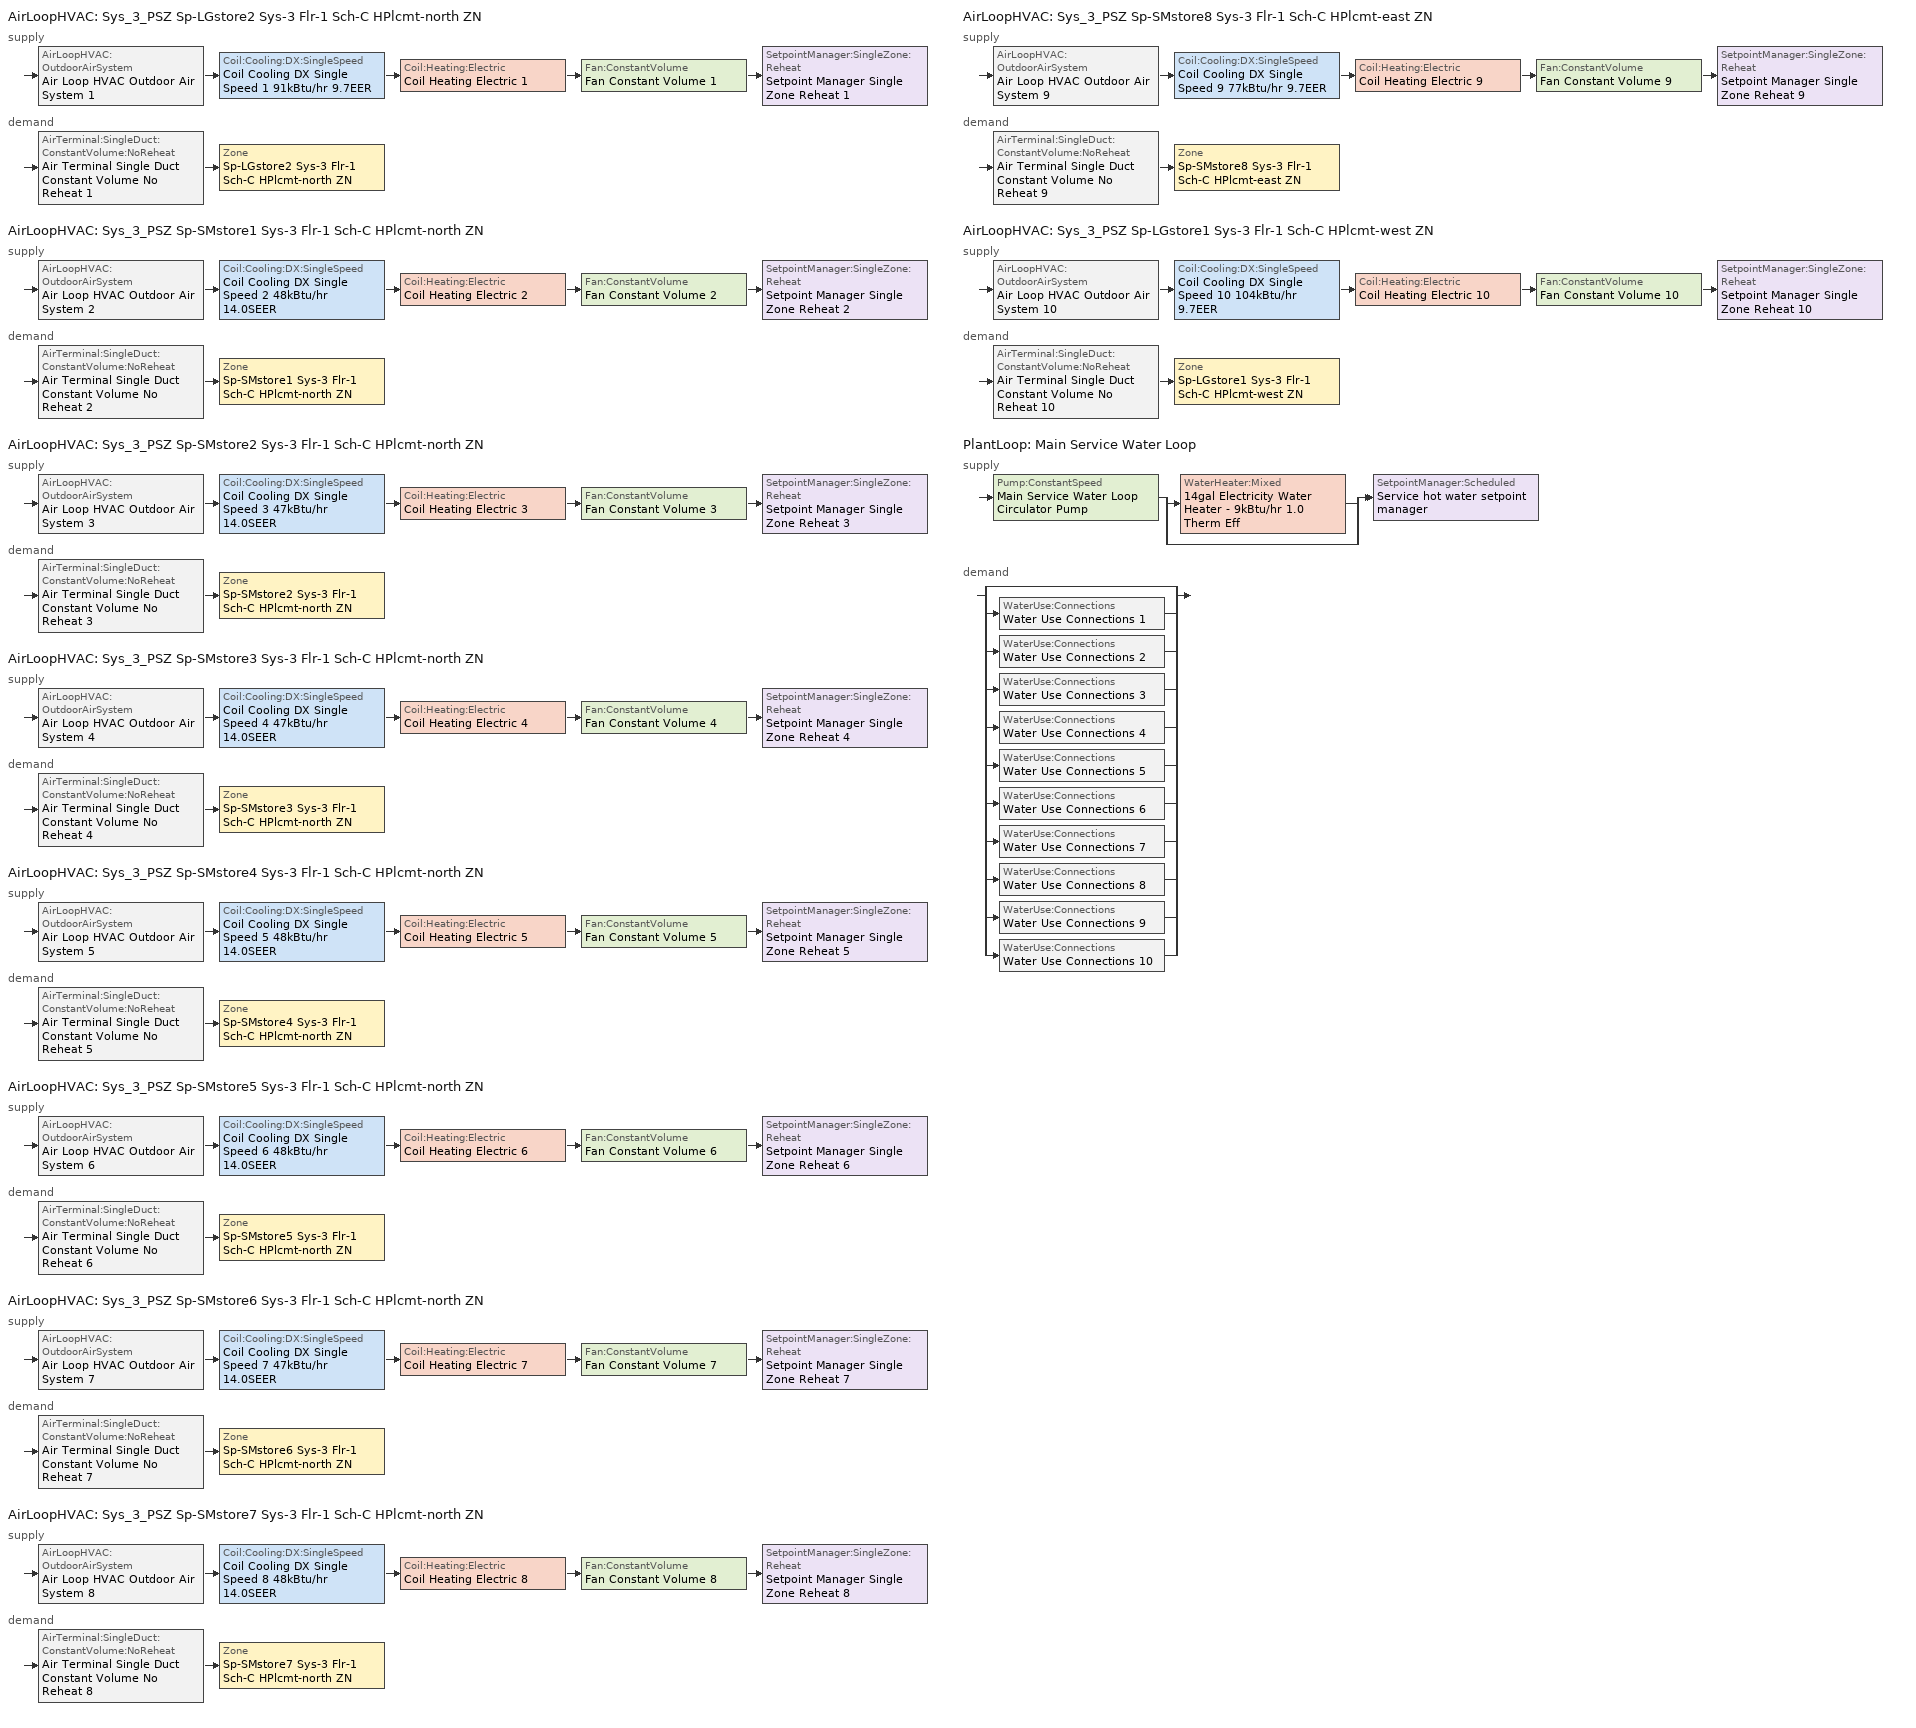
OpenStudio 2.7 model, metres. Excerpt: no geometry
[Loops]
AirLoopHVAC 'Sys_3_PSZ Sp-LGstore2 Sys-3 Flr-1 Sch-C HPlcmt-north ZN'
 supply: AirLoopHVAC:OutdoorAirSystem 'Air Loop HVAC Outdoor Air System 1' > Coil:Cooling:DX:SingleSpeed 'Coil Cooling DX Single Speed 1 91kBtu/hr 9.7EER' > Coil:Heating:Electric 'Coil Heating Electric 1' > Fan:ConstantVolume 'Fan Constant Volume 1' > SetpointManager:SingleZone:Reheat 'Setpoint Manager Single Zone Reheat 1'
 demand: AirTerminal:SingleDuct:ConstantVolume:NoReheat 'Air Terminal Single Duct Constant Volume No Reheat 1' > Zone 'Sp-LGstore2 Sys-3 Flr-1 Sch-C HPlcmt-north ZN'
AirLoopHVAC 'Sys_3_PSZ Sp-SMstore1 Sys-3 Flr-1 Sch-C HPlcmt-north ZN'
 supply: AirLoopHVAC:OutdoorAirSystem 'Air Loop HVAC Outdoor Air System 2' > Coil:Cooling:DX:SingleSpeed 'Coil Cooling DX Single Speed 2 48kBtu/hr 14.0SEER' > Coil:Heating:Electric 'Coil Heating Electric 2' > Fan:ConstantVolume 'Fan Constant Volume 2' > SetpointManager:SingleZone:Reheat 'Setpoint Manager Single Zone Reheat 2'
 demand: AirTerminal:SingleDuct:ConstantVolume:NoReheat 'Air Terminal Single Duct Constant Volume No Reheat 2' > Zone 'Sp-SMstore1 Sys-3 Flr-1 Sch-C HPlcmt-north ZN'
AirLoopHVAC 'Sys_3_PSZ Sp-SMstore2 Sys-3 Flr-1 Sch-C HPlcmt-north ZN'
 supply: AirLoopHVAC:OutdoorAirSystem 'Air Loop HVAC Outdoor Air System 3' > Coil:Cooling:DX:SingleSpeed 'Coil Cooling DX Single Speed 3 47kBtu/hr 14.0SEER' > Coil:Heating:Electric 'Coil Heating Electric 3' > Fan:ConstantVolume 'Fan Constant Volume 3' > SetpointManager:SingleZone:Reheat 'Setpoint Manager Single Zone Reheat 3'
 demand: AirTerminal:SingleDuct:ConstantVolume:NoReheat 'Air Terminal Single Duct Constant Volume No Reheat 3' > Zone 'Sp-SMstore2 Sys-3 Flr-1 Sch-C HPlcmt-north ZN'
AirLoopHVAC 'Sys_3_PSZ Sp-SMstore3 Sys-3 Flr-1 Sch-C HPlcmt-north ZN'
 supply: AirLoopHVAC:OutdoorAirSystem 'Air Loop HVAC Outdoor Air System 4' > Coil:Cooling:DX:SingleSpeed 'Coil Cooling DX Single Speed 4 47kBtu/hr 14.0SEER' > Coil:Heating:Electric 'Coil Heating Electric 4' > Fan:ConstantVolume 'Fan Constant Volume 4' > SetpointManager:SingleZone:Reheat 'Setpoint Manager Single Zone Reheat 4'
 demand: AirTerminal:SingleDuct:ConstantVolume:NoReheat 'Air Terminal Single Duct Constant Volume No Reheat 4' > Zone 'Sp-SMstore3 Sys-3 Flr-1 Sch-C HPlcmt-north ZN'
AirLoopHVAC 'Sys_3_PSZ Sp-SMstore4 Sys-3 Flr-1 Sch-C HPlcmt-north ZN'
 supply: AirLoopHVAC:OutdoorAirSystem 'Air Loop HVAC Outdoor Air System 5' > Coil:Cooling:DX:SingleSpeed 'Coil Cooling DX Single Speed 5 48kBtu/hr 14.0SEER' > Coil:Heating:Electric 'Coil Heating Electric 5' > Fan:ConstantVolume 'Fan Constant Volume 5' > SetpointManager:SingleZone:Reheat 'Setpoint Manager Single Zone Reheat 5'
 demand: AirTerminal:SingleDuct:ConstantVolume:NoReheat 'Air Terminal Single Duct Constant Volume No Reheat 5' > Zone 'Sp-SMstore4 Sys-3 Flr-1 Sch-C HPlcmt-north ZN'
AirLoopHVAC 'Sys_3_PSZ Sp-SMstore5 Sys-3 Flr-1 Sch-C HPlcmt-north ZN'
 supply: AirLoopHVAC:OutdoorAirSystem 'Air Loop HVAC Outdoor Air System 6' > Coil:Cooling:DX:SingleSpeed 'Coil Cooling DX Single Speed 6 48kBtu/hr 14.0SEER' > Coil:Heating:Electric 'Coil Heating Electric 6' > Fan:ConstantVolume 'Fan Constant Volume 6' > SetpointManager:SingleZone:Reheat 'Setpoint Manager Single Zone Reheat 6'
 demand: AirTerminal:SingleDuct:ConstantVolume:NoReheat 'Air Terminal Single Duct Constant Volume No Reheat 6' > Zone 'Sp-SMstore5 Sys-3 Flr-1 Sch-C HPlcmt-north ZN'
AirLoopHVAC 'Sys_3_PSZ Sp-SMstore6 Sys-3 Flr-1 Sch-C HPlcmt-north ZN'
 supply: AirLoopHVAC:OutdoorAirSystem 'Air Loop HVAC Outdoor Air System 7' > Coil:Cooling:DX:SingleSpeed 'Coil Cooling DX Single Speed 7 47kBtu/hr 14.0SEER' > Coil:Heating:Electric 'Coil Heating Electric 7' > Fan:ConstantVolume 'Fan Constant Volume 7' > SetpointManager:SingleZone:Reheat 'Setpoint Manager Single Zone Reheat 7'
 demand: AirTerminal:SingleDuct:ConstantVolume:NoReheat 'Air Terminal Single Duct Constant Volume No Reheat 7' > Zone 'Sp-SMstore6 Sys-3 Flr-1 Sch-C HPlcmt-north ZN'
AirLoopHVAC 'Sys_3_PSZ Sp-SMstore7 Sys-3 Flr-1 Sch-C HPlcmt-north ZN'
 supply: AirLoopHVAC:OutdoorAirSystem 'Air Loop HVAC Outdoor Air System 8' > Coil:Cooling:DX:SingleSpeed 'Coil Cooling DX Single Speed 8 48kBtu/hr 14.0SEER' > Coil:Heating:Electric 'Coil Heating Electric 8' > Fan:ConstantVolume 'Fan Constant Volume 8' > SetpointManager:SingleZone:Reheat 'Setpoint Manager Single Zone Reheat 8'
 demand: AirTerminal:SingleDuct:ConstantVolume:NoReheat 'Air Terminal Single Duct Constant Volume No Reheat 8' > Zone 'Sp-SMstore7 Sys-3 Flr-1 Sch-C HPlcmt-north ZN'
AirLoopHVAC 'Sys_3_PSZ Sp-SMstore8 Sys-3 Flr-1 Sch-C HPlcmt-east ZN'
 supply: AirLoopHVAC:OutdoorAirSystem 'Air Loop HVAC Outdoor Air System 9' > Coil:Cooling:DX:SingleSpeed 'Coil Cooling DX Single Speed 9 77kBtu/hr 9.7EER' > Coil:Heating:Electric 'Coil Heating Electric 9' > Fan:ConstantVolume 'Fan Constant Volume 9' > SetpointManager:SingleZone:Reheat 'Setpoint Manager Single Zone Reheat 9'
 demand: AirTerminal:SingleDuct:ConstantVolume:NoReheat 'Air Terminal Single Duct Constant Volume No Reheat 9' > Zone 'Sp-SMstore8 Sys-3 Flr-1 Sch-C HPlcmt-east ZN'
AirLoopHVAC 'Sys_3_PSZ Sp-LGstore1 Sys-3 Flr-1 Sch-C HPlcmt-west ZN'
 supply: AirLoopHVAC:OutdoorAirSystem 'Air Loop HVAC Outdoor Air System 10' > Coil:Cooling:DX:SingleSpeed 'Coil Cooling DX Single Speed 10 104kBtu/hr 9.7EER' > Coil:Heating:Electric 'Coil Heating Electric 10' > Fan:ConstantVolume 'Fan Constant Volume 10' > SetpointManager:SingleZone:Reheat 'Setpoint Manager Single Zone Reheat 10'
 demand: AirTerminal:SingleDuct:ConstantVolume:NoReheat 'Air Terminal Single Duct Constant Volume No Reheat 10' > Zone 'Sp-LGstore1 Sys-3 Flr-1 Sch-C HPlcmt-west ZN'
PlantLoop 'Main Service Water Loop'
 supply: Pump:ConstantSpeed 'Main Service Water Loop Circulator Pump' > split
  | WaterHeater:Mixed '14gal Electricity Water Heater - 9kBtu/hr 1.0 Therm Eff'
  | bypass
  join > SetpointManager:Scheduled 'Service hot water setpoint manager'
 demand: split
  | bypass
  | WaterUse:Connections 'Water Use Connections 1'
  | WaterUse:Connections 'Water Use Connections 2'
  | WaterUse:Connections 'Water Use Connections 3'
  | WaterUse:Connections 'Water Use Connections 4'
  | WaterUse:Connections 'Water Use Connections 5'
  | WaterUse:Connections 'Water Use Connections 6'
  | WaterUse:Connections 'Water Use Connections 7'
  | WaterUse:Connections 'Water Use Connections 8'
  | WaterUse:Connections 'Water Use Connections 9'
  | WaterUse:Connections 'Water Use Connections 10'
[Sizing:Zone] Zone Cooling Design Supply Air Temperature Input Method=SupplyAirTemperature; Zone Cooling Design Supply Air Temperature {C}=13; Zone Cooling Design Supply Air Temperature Difference {deltaC}=11.11; Zone Heating Design Supply Air Temperature Input Method=SupplyAirTemperature; Zone Heating Design Supply Air Temperature {C}=43; Zone Heating Design Supply Air Temperature Difference {deltaC}=11.11; Zone Cooling Design Supply Air Humidity Ratio {kg-H2O/kg-air}=0.0085; Zone Heating Design Supply Air Humidity Ratio {kg-H2O/kg-air}=0.008; Zone Heating Sizing Factor=1.3; Zone Cooling Sizing Factor=1.1; Cooling Design Air Flow Method=DesignDay; Heating Design Air Flow Method=DesignDay; Account for Dedicated Outdoor Air System=No; Dedicated Outdoor Air System Control Strategy=NeutralSupplyAir; Dedicated Outdoor Air Low Setpoint Temperature for Design {C}=autosize; Dedicated Outdoor Air High Setpoint Temperature for Design {C}=autosize
Sp-LGstore2 Sys-3 Flr-1 Sch-C HPlcmt-north ZN; Sp-SMstore1 Sys-3 Flr-1 Sch-C HPlcmt-north ZN; Sp-SMstore2 Sys-3 Flr-1 Sch-C HPlcmt-north ZN; Sp-SMstore3 Sys-3 Flr-1 Sch-C HPlcmt-north ZN; Sp-SMstore4 Sys-3 Flr-1 Sch-C HPlcmt-north ZN; Sp-SMstore5 Sys-3 Flr-1 Sch-C HPlcmt-north ZN; Sp-SMstore6 Sys-3 Flr-1 Sch-C HPlcmt-north ZN; Sp-SMstore7 Sys-3 Flr-1 Sch-C HPlcmt-north ZN; Sp-SMstore8 Sys-3 Flr-1 Sch-C HPlcmt-east ZN; Sp-LGstore1 Sys-3 Flr-1 Sch-C HPlcmt-west ZN
[Zone equipment]
Sp-LGstore2 Sys-3 Flr-1 Sch-C HPlcmt-north ZN: Air Terminal Single Duct Constant Volume No Reheat 1, Zone HVAC Baseboard Convective Electric 1
Sp-SMstore1 Sys-3 Flr-1 Sch-C HPlcmt-north ZN: Air Terminal Single Duct Constant Volume No Reheat 2, Zone HVAC Baseboard Convective Electric 2
Sp-SMstore2 Sys-3 Flr-1 Sch-C HPlcmt-north ZN: Air Terminal Single Duct Constant Volume No Reheat 3, Zone HVAC Baseboard Convective Electric 3
Sp-SMstore3 Sys-3 Flr-1 Sch-C HPlcmt-north ZN: Air Terminal Single Duct Constant Volume No Reheat 4, Zone HVAC Baseboard Convective Electric 4
Sp-SMstore4 Sys-3 Flr-1 Sch-C HPlcmt-north ZN: Air Terminal Single Duct Constant Volume No Reheat 5, Zone HVAC Baseboard Convective Electric 5
Sp-SMstore5 Sys-3 Flr-1 Sch-C HPlcmt-north ZN: Air Terminal Single Duct Constant Volume No Reheat 6, Zone HVAC Baseboard Convective Electric 6
Sp-SMstore6 Sys-3 Flr-1 Sch-C HPlcmt-north ZN: Air Terminal Single Duct Constant Volume No Reheat 7, Zone HVAC Baseboard Convective Electric 7
Sp-SMstore7 Sys-3 Flr-1 Sch-C HPlcmt-north ZN: Air Terminal Single Duct Constant Volume No Reheat 8, Zone HVAC Baseboard Convective Electric 8
Sp-SMstore8 Sys-3 Flr-1 Sch-C HPlcmt-east ZN: Air Terminal Single Duct Constant Volume No Reheat 9, Zone HVAC Baseboard Convective Electric 9
Sp-LGstore1 Sys-3 Flr-1 Sch-C HPlcmt-west ZN: Air Terminal Single Duct Constant Volume No Reheat 10, Zone HVAC Baseboard Convective Electric 10
[AirLoopHVAC] Design Supply Air Flow Rate {m3/s}=AutoSize
Name | Availability Schedule
Sys_3_PSZ Sp-LGstore2 Sys-3 Flr-1 Sch-C HPlcmt-north ZN | Sys_3_PSZ Sp-LGstore2 Sys-3 Flr-1 Sch-C HPlcmt-north ZN Occ Sch
Sys_3_PSZ Sp-SMstore1 Sys-3 Flr-1 Sch-C HPlcmt-north ZN | Sys_3_PSZ Sp-SMstore1 Sys-3 Flr-1 Sch-C HPlcmt-north ZN Occ Sch
Sys_3_PSZ Sp-SMstore2 Sys-3 Flr-1 Sch-C HPlcmt-north ZN | Sys_3_PSZ Sp-SMstore2 Sys-3 Flr-1 Sch-C HPlcmt-north ZN Occ Sch
Sys_3_PSZ Sp-SMstore3 Sys-3 Flr-1 Sch-C HPlcmt-north ZN | Sys_3_PSZ Sp-SMstore3 Sys-3 Flr-1 Sch-C HPlcmt-north ZN Occ Sch
Sys_3_PSZ Sp-SMstore4 Sys-3 Flr-1 Sch-C HPlcmt-north ZN | Sys_3_PSZ Sp-SMstore4 Sys-3 Flr-1 Sch-C HPlcmt-north ZN Occ Sch
Sys_3_PSZ Sp-SMstore5 Sys-3 Flr-1 Sch-C HPlcmt-north ZN | Sys_3_PSZ Sp-SMstore5 Sys-3 Flr-1 Sch-C HPlcmt-north ZN Occ Sch
Sys_3_PSZ Sp-SMstore6 Sys-3 Flr-1 Sch-C HPlcmt-north ZN | Sys_3_PSZ Sp-SMstore6 Sys-3 Flr-1 Sch-C HPlcmt-north ZN Occ Sch
Sys_3_PSZ Sp-SMstore7 Sys-3 Flr-1 Sch-C HPlcmt-north ZN | Sys_3_PSZ Sp-SMstore7 Sys-3 Flr-1 Sch-C HPlcmt-north ZN Occ Sch
Sys_3_PSZ Sp-SMstore8 Sys-3 Flr-1 Sch-C HPlcmt-east ZN | Sys_3_PSZ Sp-SMstore8 Sys-3 Flr-1 Sch-C HPlcmt-east ZN Occ Sch
Sys_3_PSZ Sp-LGstore1 Sys-3 Flr-1 Sch-C HPlcmt-west ZN | Sys_3_PSZ Sp-LGstore1 Sys-3 Flr-1 Sch-C HPlcmt-west ZN Occ Sch
[Sizing:System] Type of Load to Size On=Sensible; Design Outdoor Air Flow Rate {m3/s}=Autosize; Central Heating Maximum System Air Flow Ratio=1; Preheat Design Temperature {C}=7; Preheat Design Humidity Ratio {kg-H2O/kg-Air}=0.008; Precool Design Temperature {C}=13; Precool Design Humidity Ratio {kg-H2O/kg-Air}=0.008; Central Cooling Design Supply Air Temperature {C}=13; Central Heating Design Supply Air Temperature {C}=43; Sizing Option=NonCoincident; 100% Outdoor Air in Cooling=No; 100% Outdoor Air in Heating=No; Central Cooling Design Supply Air Humidity Ratio {kg-H2O/kg-Air}=0.0085; Central Heating Design Supply Air Humidity Ratio {kg-H2O/kg-Air}=0.008; Cooling Design Air Flow Method=DesignDay; Cooling Design Air Flow Rate {m3/s}=0; Heating Design Air Flow Method=DesignDay; Heating Design Air Flow Rate {m3/s}=0; System Outdoor Air Method=ZoneSum; Zone Maximum Outdoor Air Fraction=1; Cooling Supply Air Flow Rate Per Floor Area {m3/s-m2}=0.00996765; Cooling Fraction of Autosized Cooling Supply Air Flow Rate=1; Cooling Supply Air Flow Rate Per Unit Cooling Capacity {m3/s-W}=3.94755e-05; Heating Supply Air Flow Rate Per Floor Area {m3/s-m2}=0.00996765; Heating Fraction of Autosized Heating Supply Air Flow Rate=1; Heating Fraction of Autosized Cooling Supply Air Flow Rate=1; Heating Supply Air Flow Rate Per Unit Heating Capacity {m3/s-W}=3.15882e-05; Cooling Design Capacity Method=CoolingDesignCapacity; Cooling Design Capacity {W}=autosize; Cooling Design Capacity Per Floor Area {W/m2}=234.7; Fraction of Autosized Cooling Design Capacity=1; Heating Design Capacity Method=HeatingDesignCapacity; Heating Design Capacity {W}=autosize; Heating Design Capacity Per Floor Area {W/m2}=157; Fraction of Autosized Heating Design Capacity=1; Central Cooling Capacity Control Method=OnOff
Sys_3_PSZ Sp-LGstore2 Sys-3 Flr-1 Sch-C HPlcmt-north ZN; Sys_3_PSZ Sp-SMstore1 Sys-3 Flr-1 Sch-C HPlcmt-north ZN; Sys_3_PSZ Sp-SMstore2 Sys-3 Flr-1 Sch-C HPlcmt-north ZN; Sys_3_PSZ Sp-SMstore3 Sys-3 Flr-1 Sch-C HPlcmt-north ZN; Sys_3_PSZ Sp-SMstore4 Sys-3 Flr-1 Sch-C HPlcmt-north ZN; Sys_3_PSZ Sp-SMstore5 Sys-3 Flr-1 Sch-C HPlcmt-north ZN; Sys_3_PSZ Sp-SMstore6 Sys-3 Flr-1 Sch-C HPlcmt-north ZN; Sys_3_PSZ Sp-SMstore7 Sys-3 Flr-1 Sch-C HPlcmt-north ZN; Sys_3_PSZ Sp-SMstore8 Sys-3 Flr-1 Sch-C HPlcmt-east ZN; Sys_3_PSZ Sp-LGstore1 Sys-3 Flr-1 Sch-C HPlcmt-west ZN
[Fan:ConstantVolume] Availability Schedule=Always On Discrete; Fan Total Efficiency=0.39975; Pressure Rise {Pa}=640; Maximum Flow Rate {m3/s}=AutoSize; Motor Efficiency=0.615
Fan Constant Volume 1; Fan Constant Volume 2; Fan Constant Volume 3; Fan Constant Volume 4; Fan Constant Volume 5; Fan Constant Volume 6; Fan Constant Volume 7; Fan Constant Volume 8; Fan Constant Volume 9; Fan Constant Volume 10
[Coil:Heating:Electric] Availability Schedule=Always On Discrete
Coil Heating Electric 1; Coil Heating Electric 2; Coil Heating Electric 3; Coil Heating Electric 4; Coil Heating Electric 5; Coil Heating Electric 6; Coil Heating Electric 7; Coil Heating Electric 8; Coil Heating Electric 9; Coil Heating Electric 10
[Coil:Cooling:DX:SingleSpeed] Availability Schedule=Always On Discrete; Rated Total Cooling Capacity {W}=autosize; Rated Sensible Heat Ratio=autosize; Rated Air Flow Rate {m3/s}=autosize; Rated Evaporator Fan Power Per Volume Flow Rate {W/(m3/s)}=773.3; Total Cooling Capacity Function of Temperature Curve=DXCOOL-NECB2011-REF-CAPFT; Total Cooling Capacity Function of Flow Fraction Curve=DXCOOL-NECB2011-REF-CAPFFLOW; Energy Input Ratio Function of Temperature Curve=DXCOOL-NECB2011-REF-COOLEIRFT; Energy Input Ratio Function of Flow Fraction Curve=DXCOOL-NECB2011-REF-COOLEIRFFLOW; Part Load Fraction Correlation Curve=DXCOOL-NECB2011-REF-COOLPLFFPLR; Condenser Type=AirCooled; Evaporative Condenser Effectiveness=0; Evaporative Condenser Air Flow Rate {m3/s}=Autosize; Evaporative Condenser Pump Rated Power Consumption {W}=Autosize; Crankcase Heater Capacity {W}=0; Maximum Outdoor Dry-Bulb Temperature for Crankcase Heater Operation {C}=0; Basin Heater Capacity {W/K}=0; Basin Heater Setpoint Temperature {C}=10
Name | Rated COP {W/W}
Coil Cooling DX Single Speed 1 91kBtu/hr 9.7EER; Coil Cooling DX Single Speed 9 77kBtu/hr 9.7EER; Coil Cooling DX Single Speed 10 104kBtu/hr 9.7EER | 3.36599
Coil Cooling DX Single Speed 2 48kBtu/hr 14.0SEER; Coil Cooling DX Single Speed 3 47kBtu/hr 14.0SEER; Coil Cooling DX Single Speed 4 47kBtu/hr 14.0SEER; Coil Cooling DX Single Speed 5 48kBtu/hr 14.0SEER; Coil Cooling DX Single Speed 6 48kBtu/hr 14.0SEER; Coil Cooling DX Single Speed 7 47kBtu/hr 14.0SEER; Coil Cooling DX Single Speed 8 48kBtu/hr 14.0SEER | 4.11713
[Controller:OutdoorAir] Minimum Outdoor Air Flow Rate {m3/s}=autosize; Maximum Outdoor Air Flow Rate {m3/s}=Autosize; Economizer Control Action Type=ModulateFlow; Lockout Type=NoLockout; Minimum Limit Type=FixedMinimum; High Humidity Control=No; Heat Recovery Bypass Control Type=BypassWhenWithinEconomizerLimits
Name | Economizer Control Type | Minimum Outdoor Air Schedule | Controller Mechanical Ventilation | Economizer Maximum Limit Dry-Bulb Temperature {C} | Economizer Maximum Limit Enthalpy {J/kg} | Economizer Minimum Limit Dry-Bulb Temperature {C}
Controller Outdoor Air 1 | DifferentialEnthalpy | Sys_3_PSZ Sp-LGstore2 Sys-3 Flr-1 Sch-C HPlcmt-north ZN Occ Sch | Controller Mechanical Ventilation 1
Controller Outdoor Air 2 | NoEconomizer | Sys_3_PSZ Sp-SMstore1 Sys-3 Flr-1 Sch-C HPlcmt-north ZN Occ Sch | Controller Mechanical Ventilation 2 | 28 | 64000 | -100
Controller Outdoor Air 3 | NoEconomizer | Sys_3_PSZ Sp-SMstore2 Sys-3 Flr-1 Sch-C HPlcmt-north ZN Occ Sch | Controller Mechanical Ventilation 3 | 28 | 64000 | -100
Controller Outdoor Air 4 | NoEconomizer | Sys_3_PSZ Sp-SMstore3 Sys-3 Flr-1 Sch-C HPlcmt-north ZN Occ Sch | Controller Mechanical Ventilation 4 | 28 | 64000 | -100
Controller Outdoor Air 5 | NoEconomizer | Sys_3_PSZ Sp-SMstore4 Sys-3 Flr-1 Sch-C HPlcmt-north ZN Occ Sch | Controller Mechanical Ventilation 5 | 28 | 64000 | -100
Controller Outdoor Air 6 | NoEconomizer | Sys_3_PSZ Sp-SMstore5 Sys-3 Flr-1 Sch-C HPlcmt-north ZN Occ Sch | Controller Mechanical Ventilation 6 | 28 | 64000 | -100
Controller Outdoor Air 7 | NoEconomizer | Sys_3_PSZ Sp-SMstore6 Sys-3 Flr-1 Sch-C HPlcmt-north ZN Occ Sch | Controller Mechanical Ventilation 7 | 28 | 64000 | -100
Controller Outdoor Air 8 | NoEconomizer | Sys_3_PSZ Sp-SMstore7 Sys-3 Flr-1 Sch-C HPlcmt-north ZN Occ Sch | Controller Mechanical Ventilation 8 | 28 | 64000 | -100
Controller Outdoor Air 9 | DifferentialEnthalpy | Sys_3_PSZ Sp-SMstore8 Sys-3 Flr-1 Sch-C HPlcmt-east ZN Occ Sch | Controller Mechanical Ventilation 9
Controller Outdoor Air 10 | DifferentialEnthalpy | Sys_3_PSZ Sp-LGstore1 Sys-3 Flr-1 Sch-C HPlcmt-west ZN Occ Sch | Controller Mechanical Ventilation 10
[Controller:MechanicalVentilation] Availability Schedule=Always On Discrete; System Outdoor Air Method=ZoneSum
Controller Mechanical Ventilation 1; Controller Mechanical Ventilation 2; Controller Mechanical Ventilation 3; Controller Mechanical Ventilation 4; Controller Mechanical Ventilation 5; Controller Mechanical Ventilation 6; Controller Mechanical Ventilation 7; Controller Mechanical Ventilation 8; Controller Mechanical Ventilation 9; Controller Mechanical Ventilation 10
[AirLoopHVAC:OutdoorAirSystem]
Name | Controller
Air Loop HVAC Outdoor Air System 1 | Controller Outdoor Air 1
Air Loop HVAC Outdoor Air System 2 | Controller Outdoor Air 2
Air Loop HVAC Outdoor Air System 3 | Controller Outdoor Air 3
Air Loop HVAC Outdoor Air System 4 | Controller Outdoor Air 4
Air Loop HVAC Outdoor Air System 5 | Controller Outdoor Air 5
Air Loop HVAC Outdoor Air System 6 | Controller Outdoor Air 6
Air Loop HVAC Outdoor Air System 7 | Controller Outdoor Air 7
Air Loop HVAC Outdoor Air System 8 | Controller Outdoor Air 8
Air Loop HVAC Outdoor Air System 9 | Controller Outdoor Air 9
Air Loop HVAC Outdoor Air System 10 | Controller Outdoor Air 10
[SetpointManager:SingleZone:Reheat] Minimum Supply Air Temperature {C}=13; Maximum Supply Air Temperature {C}=43
Name | Control Zone
Setpoint Manager Single Zone Reheat 1 | Sp-LGstore2 Sys-3 Flr-1 Sch-C HPlcmt-north ZN
Setpoint Manager Single Zone Reheat 2 | Sp-SMstore1 Sys-3 Flr-1 Sch-C HPlcmt-north ZN
Setpoint Manager Single Zone Reheat 3 | Sp-SMstore2 Sys-3 Flr-1 Sch-C HPlcmt-north ZN
Setpoint Manager Single Zone Reheat 4 | Sp-SMstore3 Sys-3 Flr-1 Sch-C HPlcmt-north ZN
Setpoint Manager Single Zone Reheat 5 | Sp-SMstore4 Sys-3 Flr-1 Sch-C HPlcmt-north ZN
Setpoint Manager Single Zone Reheat 6 | Sp-SMstore5 Sys-3 Flr-1 Sch-C HPlcmt-north ZN
Setpoint Manager Single Zone Reheat 7 | Sp-SMstore6 Sys-3 Flr-1 Sch-C HPlcmt-north ZN
Setpoint Manager Single Zone Reheat 8 | Sp-SMstore7 Sys-3 Flr-1 Sch-C HPlcmt-north ZN
Setpoint Manager Single Zone Reheat 9 | Sp-SMstore8 Sys-3 Flr-1 Sch-C HPlcmt-east ZN
Setpoint Manager Single Zone Reheat 10 | Sp-LGstore1 Sys-3 Flr-1 Sch-C HPlcmt-west ZN
[AirTerminal:SingleDuct:ConstantVolume:NoReheat] Availability Schedule=Always On Discrete; Maximum Air Flow Rate {m3/s}=AutoSize
Air Terminal Single Duct Constant Volume No Reheat 1; Air Terminal Single Duct Constant Volume No Reheat 2; Air Terminal Single Duct Constant Volume No Reheat 3; Air Terminal Single Duct Constant Volume No Reheat 4; Air Terminal Single Duct Constant Volume No Reheat 5; Air Terminal Single Duct Constant Volume No Reheat 6; Air Terminal Single Duct Constant Volume No Reheat 7; Air Terminal Single Duct Constant Volume No Reheat 8; Air Terminal Single Duct Constant Volume No Reheat 9; Air Terminal Single Duct Constant Volume No Reheat 10
[ZoneHVAC:Baseboard:Convective:Electric] Availability Schedule=Always On Discrete; Nominal Capacity {W}=autosize; Efficiency=1
Zone HVAC Baseboard Convective Electric 1; Zone HVAC Baseboard Convective Electric 2; Zone HVAC Baseboard Convective Electric 3; Zone HVAC Baseboard Convective Electric 4; Zone HVAC Baseboard Convective Electric 5; Zone HVAC Baseboard Convective Electric 6; Zone HVAC Baseboard Convective Electric 7; Zone HVAC Baseboard Convective Electric 8; Zone HVAC Baseboard Convective Electric 9; Zone HVAC Baseboard Convective Electric 10
[PlantLoop]
Main Service Water Loop: Glycol Concentration=0; Maximum Loop Temperature {C}=60; Minimum Loop Temperature {C}=10; Plant Loop Volume {m3}=Autocalculate; Load Distribution Scheme=Optimal
[Sizing:Plant]
Main Service Water Loop: Loop Type=Heating; Design Loop Exit Temperature {C}=60; Loop Design Temperature Difference {deltaC}=5; Sizing Option=NonCoincident; Zone Timesteps in Averaging Window=1; Coincident Sizing Factor Mode=None
[SetpointManager:Scheduled]
Service hot water setpoint manager: Control Variable=Temperature; Schedule=Service Water Loop Temp - 140F
[Pump:ConstantSpeed]
Main Service Water Loop Circulator Pump: Rated Flow Rate {m3/s}=autosize; Rated Pump Head {Pa}=197.934; Rated Power Consumption {W}=autosize; Motor Efficiency=0.7; Fraction of Motor Inefficiencies to Fluid Stream=0; Pump Control Type=Intermittent; Design Power Sizing Method=PowerPerFlowPerPressure; Design Electric Power per Unit Flow Rate {W/(m3/s)}=348701.1; Design Shaft Power per Unit Flow Rate per Unit Head {W-s/m3-Pa}=1.28205
[WaterHeater:Mixed]
14gal Electricity Water Heater - 9kBtu/hr 1.0 Therm Eff: Tank Volume {m3}=0.0511075; Setpoint Temperature Schedule=Service Water Loop Temp - 140F; Deadband Temperature Difference {deltaC}=2; Maximum Temperature Limit {C}=60; Heater Control Type=Cycle; Heater Maximum Capacity {W}=2670.37; Heater Fuel Type=Electricity; Heater Thermal Efficiency=1; Off Cycle Parasitic Fuel Consumption Rate {W}=13.3416; Off Cycle Parasitic Fuel Type=Electricity; Off Cycle Parasitic Heat Fraction to Tank=0.8; On Cycle Parasitic Fuel Consumption Rate {W}=13.3416; On Cycle Parasitic Fuel Type=Electricity; On Cycle Parasitic Heat Fraction to Tank=0; Ambient Temperature Indicator=Schedule; Ambient Temperature Schedule=Water Heater Ambient Temp Schedule - 70f; Off Cycle Loss Coefficient to Ambient Temperature {W/K}=1.29141; On Cycle Loss Coefficient to Ambient Temperature {W/K}=1.29141; Use Side Effectiveness=1; Source Side Effectiveness=1; Use Side Design Flow Rate {m3/s}=autosize; Source Side Design Flow Rate {m3/s}=autosize; Indirect Water Heating Recovery Time {hr}=1.5; Source Side Flow Control Mode=IndirectHeatPrimarySetpoint
[WaterUse:Connections]
Name | Water Use Equipment Name 1
Water Use Connections 1 | Lgstore1 Service Water Use 0.04gal/min
Water Use Connections 2 | Lgstore2 Service Water Use 0.04gal/min
Water Use Connections 3 | Smstore1 Service Water Use 0.02gal/min
Water Use Connections 4 | Smstore2 Service Water Use 0.02gal/min
Water Use Connections 5 | Smstore3 Service Water Use 0.02gal/min
Water Use Connections 6 | Smstore4 Service Water Use 0.02gal/min
Water Use Connections 7 | Smstore5 Service Water Use 0.02gal/min
Water Use Connections 8 | Smstore6 Service Water Use 0.02gal/min
Water Use Connections 9 | Smstore7 Service Water Use 0.02gal/min
Water Use Connections 10 | Smstore8 Service Water Use 0.02gal/min
[WaterUse:Equipment:Definition]
Name | Peak Flow Rate {m3/s} | Target Temperature Schedule | Sensible Fraction Schedule | Latent Fraction Schedule
Lgstore1 Service Water Use Def 0.04gal/min | 2.49062e-06 | Schedule Ruleset 5 | Schedule Ruleset 3 | Schedule Ruleset 4
Lgstore2 Service Water Use Def 0.04gal/min | 2.49062e-06 | Schedule Ruleset 8 | Schedule Ruleset 6 | Schedule Ruleset 7
Smstore1 Service Water Use Def 0.02gal/min | 1.24531e-06 | Schedule Ruleset 11 | Schedule Ruleset 9 | Schedule Ruleset 10
Smstore2 Service Water Use Def 0.02gal/min | 1.24531e-06 | Schedule Ruleset 14 | Schedule Ruleset 12 | Schedule Ruleset 13
Smstore3 Service Water Use Def 0.02gal/min | 1.24531e-06 | Schedule Ruleset 17 | Schedule Ruleset 15 | Schedule Ruleset 16
Smstore4 Service Water Use Def 0.02gal/min | 1.24531e-06 | Schedule Ruleset 20 | Schedule Ruleset 18 | Schedule Ruleset 19
Smstore5 Service Water Use Def 0.02gal/min | 1.24531e-06 | Schedule Ruleset 23 | Schedule Ruleset 21 | Schedule Ruleset 22
Smstore6 Service Water Use Def 0.02gal/min | 1.24531e-06 | Schedule Ruleset 26 | Schedule Ruleset 24 | Schedule Ruleset 25
Smstore7 Service Water Use Def 0.02gal/min | 1.24531e-06 | Schedule Ruleset 29 | Schedule Ruleset 27 | Schedule Ruleset 28
Smstore8 Service Water Use Def 0.02gal/min | 1.24531e-06 | Schedule Ruleset 32 | Schedule Ruleset 30 | Schedule Ruleset 31
[WaterUse:Equipment] Flow Rate Fraction Schedule=NECB-C-Service Water Heating
Name | Water Use Equipment Definition | Space
Lgstore1 Service Water Use 0.04gal/min | Lgstore1 Service Water Use Def 0.04gal/min | LGstore1
Lgstore2 Service Water Use 0.04gal/min | Lgstore2 Service Water Use Def 0.04gal/min | LGstore2
Smstore1 Service Water Use 0.02gal/min | Smstore1 Service Water Use Def 0.02gal/min | SMstore1
Smstore2 Service Water Use 0.02gal/min | Smstore2 Service Water Use Def 0.02gal/min | SMstore2
Smstore3 Service Water Use 0.02gal/min | Smstore3 Service Water Use Def 0.02gal/min | SMstore3
Smstore4 Service Water Use 0.02gal/min | Smstore4 Service Water Use Def 0.02gal/min | SMstore4
Smstore5 Service Water Use 0.02gal/min | Smstore5 Service Water Use Def 0.02gal/min | SMstore5
Smstore6 Service Water Use 0.02gal/min | Smstore6 Service Water Use Def 0.02gal/min | SMstore6
Smstore7 Service Water Use 0.02gal/min | Smstore7 Service Water Use Def 0.02gal/min | SMstore7
Smstore8 Service Water Use 0.02gal/min | Smstore8 Service Water Use Def 0.02gal/min | SMstore8
[Schedule:Ruleset]
Name | Default Day Schedule | Summer Design Day Schedule | Winter Design Day Schedule
Service Water Loop Temp - 140F | Service Water Loop Temp - 140F Default
Water Heater Ambient Temp Schedule - 70f | Water Heater Ambient Temp Schedule - 70f Default
Schedule Ruleset 3 | Schedule Day 5
Schedule Ruleset 4 | Schedule Day 6
Schedule Ruleset 5 | Schedule Day 7
NECB-C-Service Water Heating | NECB-C-Service Water Heating Default
Schedule Ruleset 6 | Schedule Day 8
Schedule Ruleset 7 | Schedule Day 9
Schedule Ruleset 8 | Schedule Day 10
Schedule Ruleset 9 | Schedule Day 11
Schedule Ruleset 10 | Schedule Day 12
Schedule Ruleset 11 | Schedule Day 13
Schedule Ruleset 12 | Schedule Day 14
Schedule Ruleset 13 | Schedule Day 15
Schedule Ruleset 14 | Schedule Day 16
Schedule Ruleset 15 | Schedule Day 17
Schedule Ruleset 16 | Schedule Day 18
Schedule Ruleset 17 | Schedule Day 19
Schedule Ruleset 18 | Schedule Day 20
Schedule Ruleset 19 | Schedule Day 21
Schedule Ruleset 20 | Schedule Day 22
Schedule Ruleset 21 | Schedule Day 23
Schedule Ruleset 22 | Schedule Day 24
Schedule Ruleset 23 | Schedule Day 25
Schedule Ruleset 24 | Schedule Day 26
Schedule Ruleset 25 | Schedule Day 27
Schedule Ruleset 26 | Schedule Day 28
Schedule Ruleset 27 | Schedule Day 29
Schedule Ruleset 28 | Schedule Day 30
Schedule Ruleset 29 | Schedule Day 31
Schedule Ruleset 30 | Schedule Day 32
Schedule Ruleset 31 | Schedule Day 33
Schedule Ruleset 32 | Schedule Day 34
Sys_3_PSZ Sp-LGstore1 Sys-3 Flr-1 Sch-C HPlcmt-west ZN Occ Sch | Sys_3_PSZ Sp-LGstore1 Sys-3 Flr-1 Sch-C HPlcmt-west ZN Occ Sch Default | Sys_3_PSZ Sp-LGstore1 Sys-3 Flr-1 Sch-C HPlcmt-west ZN Occ Sch Summer Design Day | Sys_3_PSZ Sp-LGstore1 Sys-3 Flr-1 Sch-C HPlcmt-west ZN Occ Sch Winter Design Day
Sys_3_PSZ Sp-LGstore2 Sys-3 Flr-1 Sch-C HPlcmt-north ZN Occ Sch | Sys_3_PSZ Sp-LGstore2 Sys-3 Flr-1 Sch-C HPlcmt-north ZN Occ Sch Default | Sys_3_PSZ Sp-LGstore2 Sys-3 Flr-1 Sch-C HPlcmt-north ZN Occ Sch Summer Design Day | Sys_3_PSZ Sp-LGstore2 Sys-3 Flr-1 Sch-C HPlcmt-north ZN Occ Sch Winter Design Day
Sys_3_PSZ Sp-SMstore1 Sys-3 Flr-1 Sch-C HPlcmt-north ZN Occ Sch | Sys_3_PSZ Sp-SMstore1 Sys-3 Flr-1 Sch-C HPlcmt-north ZN Occ Sch Default | Sys_3_PSZ Sp-SMstore1 Sys-3 Flr-1 Sch-C HPlcmt-north ZN Occ Sch Summer Design Day | Sys_3_PSZ Sp-SMstore1 Sys-3 Flr-1 Sch-C HPlcmt-north ZN Occ Sch Winter Design Day
Sys_3_PSZ Sp-SMstore2 Sys-3 Flr-1 Sch-C HPlcmt-north ZN Occ Sch | Sys_3_PSZ Sp-SMstore2 Sys-3 Flr-1 Sch-C HPlcmt-north ZN Occ Sch Default | Sys_3_PSZ Sp-SMstore2 Sys-3 Flr-1 Sch-C HPlcmt-north ZN Occ Sch Summer Design Day | Sys_3_PSZ Sp-SMstore2 Sys-3 Flr-1 Sch-C HPlcmt-north ZN Occ Sch Winter Design Day
Sys_3_PSZ Sp-SMstore3 Sys-3 Flr-1 Sch-C HPlcmt-north ZN Occ Sch | Sys_3_PSZ Sp-SMstore3 Sys-3 Flr-1 Sch-C HPlcmt-north ZN Occ Sch Default | Sys_3_PSZ Sp-SMstore3 Sys-3 Flr-1 Sch-C HPlcmt-north ZN Occ Sch Summer Design Day | Sys_3_PSZ Sp-SMstore3 Sys-3 Flr-1 Sch-C HPlcmt-north ZN Occ Sch Winter Design Day
Sys_3_PSZ Sp-SMstore4 Sys-3 Flr-1 Sch-C HPlcmt-north ZN Occ Sch | Sys_3_PSZ Sp-SMstore4 Sys-3 Flr-1 Sch-C HPlcmt-north ZN Occ Sch Default | Sys_3_PSZ Sp-SMstore4 Sys-3 Flr-1 Sch-C HPlcmt-north ZN Occ Sch Summer Design Day | Sys_3_PSZ Sp-SMstore4 Sys-3 Flr-1 Sch-C HPlcmt-north ZN Occ Sch Winter Design Day
Sys_3_PSZ Sp-SMstore5 Sys-3 Flr-1 Sch-C HPlcmt-north ZN Occ Sch | Sys_3_PSZ Sp-SMstore5 Sys-3 Flr-1 Sch-C HPlcmt-north ZN Occ Sch Default | Sys_3_PSZ Sp-SMstore5 Sys-3 Flr-1 Sch-C HPlcmt-north ZN Occ Sch Summer Design Day | Sys_3_PSZ Sp-SMstore5 Sys-3 Flr-1 Sch-C HPlcmt-north ZN Occ Sch Winter Design Day
Sys_3_PSZ Sp-SMstore6 Sys-3 Flr-1 Sch-C HPlcmt-north ZN Occ Sch | Sys_3_PSZ Sp-SMstore6 Sys-3 Flr-1 Sch-C HPlcmt-north ZN Occ Sch Default | Sys_3_PSZ Sp-SMstore6 Sys-3 Flr-1 Sch-C HPlcmt-north ZN Occ Sch Summer Design Day | Sys_3_PSZ Sp-SMstore6 Sys-3 Flr-1 Sch-C HPlcmt-north ZN Occ Sch Winter Design Day
Sys_3_PSZ Sp-SMstore7 Sys-3 Flr-1 Sch-C HPlcmt-north ZN Occ Sch | Sys_3_PSZ Sp-SMstore7 Sys-3 Flr-1 Sch-C HPlcmt-north ZN Occ Sch Default | Sys_3_PSZ Sp-SMstore7 Sys-3 Flr-1 Sch-C HPlcmt-north ZN Occ Sch Summer Design Day | Sys_3_PSZ Sp-SMstore7 Sys-3 Flr-1 Sch-C HPlcmt-north ZN Occ Sch Winter Design Day
Sys_3_PSZ Sp-SMstore8 Sys-3 Flr-1 Sch-C HPlcmt-east ZN Occ Sch | Sys_3_PSZ Sp-SMstore8 Sys-3 Flr-1 Sch-C HPlcmt-east ZN Occ Sch Default | Sys_3_PSZ Sp-SMstore8 Sys-3 Flr-1 Sch-C HPlcmt-east ZN Occ Sch Summer Design Day | Sys_3_PSZ Sp-SMstore8 Sys-3 Flr-1 Sch-C HPlcmt-east ZN Occ Sch Winter Design Day
[Schedule:Day]
Service Water Loop Temp - 140F Default; Schedule Day 7; Schedule Day 10; Schedule Day 13; Schedule Day 16; Schedule Day 19; Schedule Day 22; Schedule Day 25; Schedule Day 28; Schedule Day 31; Schedule Day 34: 24, 0, 60
Water Heater Ambient Temp Schedule - 70f Default: 24, 0, 21.1111
Schedule Day 5; Schedule Day 8; Schedule Day 11; Schedule Day 14; Schedule Day 17; Schedule Day 20; Schedule Day 23; Schedule Day 26; Schedule Day 29; Schedule Day 32: 24, 0, 0.2
Schedule Day 6; Schedule Day 9; Schedule Day 12; Schedule Day 15; Schedule Day 18; Schedule Day 21; Schedule Day 24; Schedule Day 27; Schedule Day 30; Schedule Day 33: 24, 0, 0.05
NECB-C-Service Water Heating Default; NECB-C-Service Water Heating Default|Wkdy Day: 8, 0, 0.05, 9, 0, 0.1, 10, 0, 0.2, 11, 0, 0.3, 12, 0, 0.4, 16, 0, 0.8, 17, 0, 0.6, 18, 0, 0.4, 19, 0, 0.3, 21, 0, 0.2, 24, 0, 0.05
NECB-C-Service Water Heating Sat Day: 8, 0, 0.05, 9, 0, 0.1, 10, 0, 0.2, 11, 0, 0.3, 12, 0, 0.5, 16, 0, 0.9, 17, 0, 0.7, 18, 0, 0.5, 19, 0, 0.3, 21, 0, 0.2, 24, 0, 0.05
NECB-C-Service Water Heating Sun|Hol Day: 10, 0, 0.05, 11, 0, 0.1, 12, 0, 0.2, 13, 0, 0.4, 15, 0, 0.8, 16, 0, 0.6, 17, 0, 0.4, 18, 0, 0.3, 19, 0, 0.2, 24, 0, 0.05
Sys_3_PSZ Sp-LGstore1 Sys-3 Flr-1 Sch-C HPlcmt-west ZN Occ Sch Default; Sys_3_PSZ Sp-LGstore2 Sys-3 Flr-1 Sch-C HPlcmt-north ZN Occ Sch Default; Sys_3_PSZ Sp-SMstore1 Sys-3 Flr-1 Sch-C HPlcmt-north ZN Occ Sch Default; Sys_3_PSZ Sp-SMstore2 Sys-3 Flr-1 Sch-C HPlcmt-north ZN Occ Sch Default; Sys_3_PSZ Sp-SMstore3 Sys-3 Flr-1 Sch-C HPlcmt-north ZN Occ Sch Default; Sys_3_PSZ Sp-SMstore4 Sys-3 Flr-1 Sch-C HPlcmt-north ZN Occ Sch Default; Sys_3_PSZ Sp-SMstore5 Sys-3 Flr-1 Sch-C HPlcmt-north ZN Occ Sch Default; Sys_3_PSZ Sp-SMstore6 Sys-3 Flr-1 Sch-C HPlcmt-north ZN Occ Sch Default; Sys_3_PSZ Sp-SMstore7 Sys-3 Flr-1 Sch-C HPlcmt-north ZN Occ Sch Default; Sys_3_PSZ Sp-SMstore8 Sys-3 Flr-1 Sch-C HPlcmt-east ZN Occ Sch Default: 9, 0, 0, 21, 0, 1, 24, 0, 0
Sys_3_PSZ Sp-LGstore1 Sys-3 Flr-1 Sch-C HPlcmt-west ZN Occ Sch Winter Design Day; Sys_3_PSZ Sp-LGstore1 Sys-3 Flr-1 Sch-C HPlcmt-west ZN Occ Sch Summer Design Day; Sys_3_PSZ Sp-LGstore2 Sys-3 Flr-1 Sch-C HPlcmt-north ZN Occ Sch Winter Design Day; Sys_3_PSZ Sp-LGstore2 Sys-3 Flr-1 Sch-C HPlcmt-north ZN Occ Sch Summer Design Day; Sys_3_PSZ Sp-SMstore1 Sys-3 Flr-1 Sch-C HPlcmt-north ZN Occ Sch Winter Design Day; Sys_3_PSZ Sp-SMstore1 Sys-3 Flr-1 Sch-C HPlcmt-north ZN Occ Sch Summer Design Day; Sys_3_PSZ Sp-SMstore2 Sys-3 Flr-1 Sch-C HPlcmt-north ZN Occ Sch Winter Design Day; Sys_3_PSZ Sp-SMstore2 Sys-3 Flr-1 Sch-C HPlcmt-north ZN Occ Sch Summer Design Day; Sys_3_PSZ Sp-SMstore3 Sys-3 Flr-1 Sch-C HPlcmt-north ZN Occ Sch Winter Design Day; Sys_3_PSZ Sp-SMstore3 Sys-3 Flr-1 Sch-C HPlcmt-north ZN Occ Sch Summer Design Day; Sys_3_PSZ Sp-SMstore4 Sys-3 Flr-1 Sch-C HPlcmt-north ZN Occ Sch Winter Design Day; Sys_3_PSZ Sp-SMstore4 Sys-3 Flr-1 Sch-C HPlcmt-north ZN Occ Sch Summer Design Day; Sys_3_PSZ Sp-SMstore5 Sys-3 Flr-1 Sch-C HPlcmt-north ZN Occ Sch Winter Design Day; Sys_3_PSZ Sp-SMstore5 Sys-3 Flr-1 Sch-C HPlcmt-north ZN Occ Sch Summer Design Day; Sys_3_PSZ Sp-SMstore6 Sys-3 Flr-1 Sch-C HPlcmt-north ZN Occ Sch Winter Design Day; Sys_3_PSZ Sp-SMstore6 Sys-3 Flr-1 Sch-C HPlcmt-north ZN Occ Sch Summer Design Day; Sys_3_PSZ Sp-SMstore7 Sys-3 Flr-1 Sch-C HPlcmt-north ZN Occ Sch Winter Design Day; Sys_3_PSZ Sp-SMstore7 Sys-3 Flr-1 Sch-C HPlcmt-north ZN Occ Sch Summer Design Day; Sys_3_PSZ Sp-SMstore8 Sys-3 Flr-1 Sch-C HPlcmt-east ZN Occ Sch Winter Design Day; Sys_3_PSZ Sp-SMstore8 Sys-3 Flr-1 Sch-C HPlcmt-east ZN Occ Sch Summer Design Day: 24, 0, 1
Sys_3_PSZ Sp-LGstore1 Sys-3 Flr-1 Sch-C HPlcmt-west ZN Occ Sch Sunday; Sys_3_PSZ Sp-LGstore2 Sys-3 Flr-1 Sch-C HPlcmt-north ZN Occ Sch Sunday; Sys_3_PSZ Sp-SMstore1 Sys-3 Flr-1 Sch-C HPlcmt-north ZN Occ Sch Sunday; Sys_3_PSZ Sp-SMstore2 Sys-3 Flr-1 Sch-C HPlcmt-north ZN Occ Sch Sunday; Sys_3_PSZ Sp-SMstore3 Sys-3 Flr-1 Sch-C HPlcmt-north ZN Occ Sch Sunday; Sys_3_PSZ Sp-SMstore4 Sys-3 Flr-1 Sch-C HPlcmt-north ZN Occ Sch Sunday; Sys_3_PSZ Sp-SMstore5 Sys-3 Flr-1 Sch-C HPlcmt-north ZN Occ Sch Sunday; Sys_3_PSZ Sp-SMstore6 Sys-3 Flr-1 Sch-C HPlcmt-north ZN Occ Sch Sunday; Sys_3_PSZ Sp-SMstore7 Sys-3 Flr-1 Sch-C HPlcmt-north ZN Occ Sch Sunday; Sys_3_PSZ Sp-SMstore8 Sys-3 Flr-1 Sch-C HPlcmt-east ZN Occ Sch Sunday: 11, 0, 0, 19, 0, 1, 24, 0, 0
[Schedule:Rule] Date Specification Type=DateRange; Start Month=1; Start Day=1; End Month=12; End Day=31
Schedule Rule 17: Schedule Ruleset=NECB-C-Service Water Heating; Rule Order=2; Day Schedule=NECB-C-Service Water Heating Default|Wkdy Day; Apply Monday=Yes; Apply Tuesday=Yes; Apply Wednesday=Yes; Apply Thursday=Yes; Apply Friday=Yes
Schedule Rule 18: Schedule Ruleset=NECB-C-Service Water Heating; Rule Order=1; Day Schedule=NECB-C-Service Water Heating Sat Day; Apply Saturday=Yes
Schedule Rule 19: Schedule Ruleset=NECB-C-Service Water Heating; Rule Order=0; Day Schedule=NECB-C-Service Water Heating Sun|Hol Day; Apply Sunday=Yes
Sys_3_PSZ Sp-LGstore1 Sys-3 Flr-1 Sch-C HPlcmt-west ZN Occ Sch Sunday Rule: Schedule Ruleset=Sys_3_PSZ Sp-LGstore1 Sys-3 Flr-1 Sch-C HPlcmt-west ZN Occ Sch; Rule Order=0; Day Schedule=Sys_3_PSZ Sp-LGstore1 Sys-3 Flr-1 Sch-C HPlcmt-west ZN Occ Sch Sunday; Apply Sunday=Yes
Sys_3_PSZ Sp-LGstore2 Sys-3 Flr-1 Sch-C HPlcmt-north ZN Occ Sch Sunday Rule: Schedule Ruleset=Sys_3_PSZ Sp-LGstore2 Sys-3 Flr-1 Sch-C HPlcmt-north ZN Occ Sch; Rule Order=0; Day Schedule=Sys_3_PSZ Sp-LGstore2 Sys-3 Flr-1 Sch-C HPlcmt-north ZN Occ Sch Sunday; Apply Sunday=Yes
Sys_3_PSZ Sp-SMstore1 Sys-3 Flr-1 Sch-C HPlcmt-north ZN Occ Sch Sunday Rule: Schedule Ruleset=Sys_3_PSZ Sp-SMstore1 Sys-3 Flr-1 Sch-C HPlcmt-north ZN Occ Sch; Rule Order=0; Day Schedule=Sys_3_PSZ Sp-SMstore1 Sys-3 Flr-1 Sch-C HPlcmt-north ZN Occ Sch Sunday; Apply Sunday=Yes
Sys_3_PSZ Sp-SMstore2 Sys-3 Flr-1 Sch-C HPlcmt-north ZN Occ Sch Sunday Rule: Schedule Ruleset=Sys_3_PSZ Sp-SMstore2 Sys-3 Flr-1 Sch-C HPlcmt-north ZN Occ Sch; Rule Order=0; Day Schedule=Sys_3_PSZ Sp-SMstore2 Sys-3 Flr-1 Sch-C HPlcmt-north ZN Occ Sch Sunday; Apply Sunday=Yes
Sys_3_PSZ Sp-SMstore3 Sys-3 Flr-1 Sch-C HPlcmt-north ZN Occ Sch Sunday Rule: Schedule Ruleset=Sys_3_PSZ Sp-SMstore3 Sys-3 Flr-1 Sch-C HPlcmt-north ZN Occ Sch; Rule Order=0; Day Schedule=Sys_3_PSZ Sp-SMstore3 Sys-3 Flr-1 Sch-C HPlcmt-north ZN Occ Sch Sunday; Apply Sunday=Yes
Sys_3_PSZ Sp-SMstore4 Sys-3 Flr-1 Sch-C HPlcmt-north ZN Occ Sch Sunday Rule: Schedule Ruleset=Sys_3_PSZ Sp-SMstore4 Sys-3 Flr-1 Sch-C HPlcmt-north ZN Occ Sch; Rule Order=0; Day Schedule=Sys_3_PSZ Sp-SMstore4 Sys-3 Flr-1 Sch-C HPlcmt-north ZN Occ Sch Sunday; Apply Sunday=Yes
Sys_3_PSZ Sp-SMstore5 Sys-3 Flr-1 Sch-C HPlcmt-north ZN Occ Sch Sunday Rule: Schedule Ruleset=Sys_3_PSZ Sp-SMstore5 Sys-3 Flr-1 Sch-C HPlcmt-north ZN Occ Sch; Rule Order=0; Day Schedule=Sys_3_PSZ Sp-SMstore5 Sys-3 Flr-1 Sch-C HPlcmt-north ZN Occ Sch Sunday; Apply Sunday=Yes
Sys_3_PSZ Sp-SMstore6 Sys-3 Flr-1 Sch-C HPlcmt-north ZN Occ Sch Sunday Rule: Schedule Ruleset=Sys_3_PSZ Sp-SMstore6 Sys-3 Flr-1 Sch-C HPlcmt-north ZN Occ Sch; Rule Order=0; Day Schedule=Sys_3_PSZ Sp-SMstore6 Sys-3 Flr-1 Sch-C HPlcmt-north ZN Occ Sch Sunday; Apply Sunday=Yes
Sys_3_PSZ Sp-SMstore7 Sys-3 Flr-1 Sch-C HPlcmt-north ZN Occ Sch Sunday Rule: Schedule Ruleset=Sys_3_PSZ Sp-SMstore7 Sys-3 Flr-1 Sch-C HPlcmt-north ZN Occ Sch; Rule Order=0; Day Schedule=Sys_3_PSZ Sp-SMstore7 Sys-3 Flr-1 Sch-C HPlcmt-north ZN Occ Sch Sunday; Apply Sunday=Yes
Sys_3_PSZ Sp-SMstore8 Sys-3 Flr-1 Sch-C HPlcmt-east ZN Occ Sch Sunday Rule: Schedule Ruleset=Sys_3_PSZ Sp-SMstore8 Sys-3 Flr-1 Sch-C HPlcmt-east ZN Occ Sch; Rule Order=0; Day Schedule=Sys_3_PSZ Sp-SMstore8 Sys-3 Flr-1 Sch-C HPlcmt-east ZN Occ Sch Sunday; Apply Sunday=Yes
[Schedule:Constant]
Always On Discrete: Value=1
[Curve:Biquadratic] Minimum Value of x=13; Maximum Value of x=24; Minimum Value of y=24; Maximum Value of y=46
Name | Coefficient1 Constant | Coefficient2 x | Coefficient3 x**2 | Coefficient4 y | Coefficient5 y**2 | Coefficient6 x*y
DXCOOL-NECB2011-REF-CAPFT | 0.867905 | 0.0142459 | 0.00055436 | -0.0075575 | 3.3e-005 | -0.0001918
DXCOOL-NECB2011-REF-COOLEIRFT | 0.116936 | 0.0284933 | -0.0004112 | 0.0214108 | 0.00016103 | -0.0006791
[Curve:Quadratic] Coefficient1 Constant=1; Coefficient2 x=0; Coefficient3 x**2=0; Minimum Value of x=0; Maximum Value of x=1
DXCOOL-NECB2011-REF-CAPFFLOW; DXCOOL-NECB2011-REF-COOLEIRFFLOW
[Curve:Cubic]
DXCOOL-NECB2011-REF-COOLPLFFPLR: Coefficient1 Constant=0.0277; Coefficient2 x=4.9151; Coefficient3 x**2=-8.184; Coefficient4 x**3=4.2702; Minimum Value of x=0.7; Maximum Value of x=1
